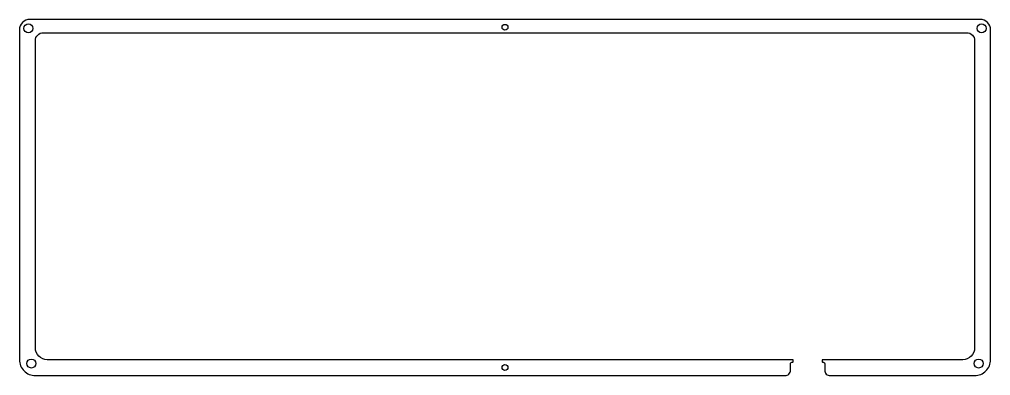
# Model space of a CAD drawing. Header units: millimetres. Extents: x -17 to 350, y -42 to 93.
import ezdxf

# ---------------------------------------------------------------- set-up
doc = ezdxf.new("R2010")
doc.units = ezdxf.units.MM
doc.layers.get('0').update_dxf_attribs({"linetype": 'CONTINUOUS'})

msp = doc.modelspace()

# ---------------------------------------------------------------- linework, layer by layer
msp.add_lwpolyline([(287.13, -39.58, 0.414214), (289.13, -41.58), (343.66, -41.58, 0.414214), (349.66, -35.58), (349.66, 88.73, 0.414214), (345.66, 92.73), (-12.57, 92.73, 0.414214), (-16.57, 88.73), (-16.57, -35.58, 0.414214), (-10.57, -41.58), (272.19, -41.58, 0.414214), (274.19, -39.58), (274.19, -37.08, -0.414214), (274.69, -36.58), (274.89, -36.58, 0.414214), (275.19, -36.28), (275.19, -35.58), (-6.07, -35.58, -0.414214), (-10.57, -31.08), (-10.57, 84.73, -0.414214), (-7.57, 87.73), (340.66, 87.73, -0.414214), (343.66, 84.73), (343.66, -31.08, -0.414214), (339.16, -35.58), (286.13, -35.58), (286.13, -36.28, 0.414214), (286.43, -36.58), (286.63, -36.58, -0.414214), (287.13, -37.08)], format="xyb", close=True)
for centre, radius in [((-13.16, 89.36), 1.7), ((166.54, 89.77), 1.1), ((346.25, 89.36), 1.7), ((-12.07, -37.03), 1.7), ((345.16, -37.03), 1.7), ((166.54, -38.53), 1.1)]:
    msp.add_circle(centre, radius)

doc.saveas('drawing.dxf')
